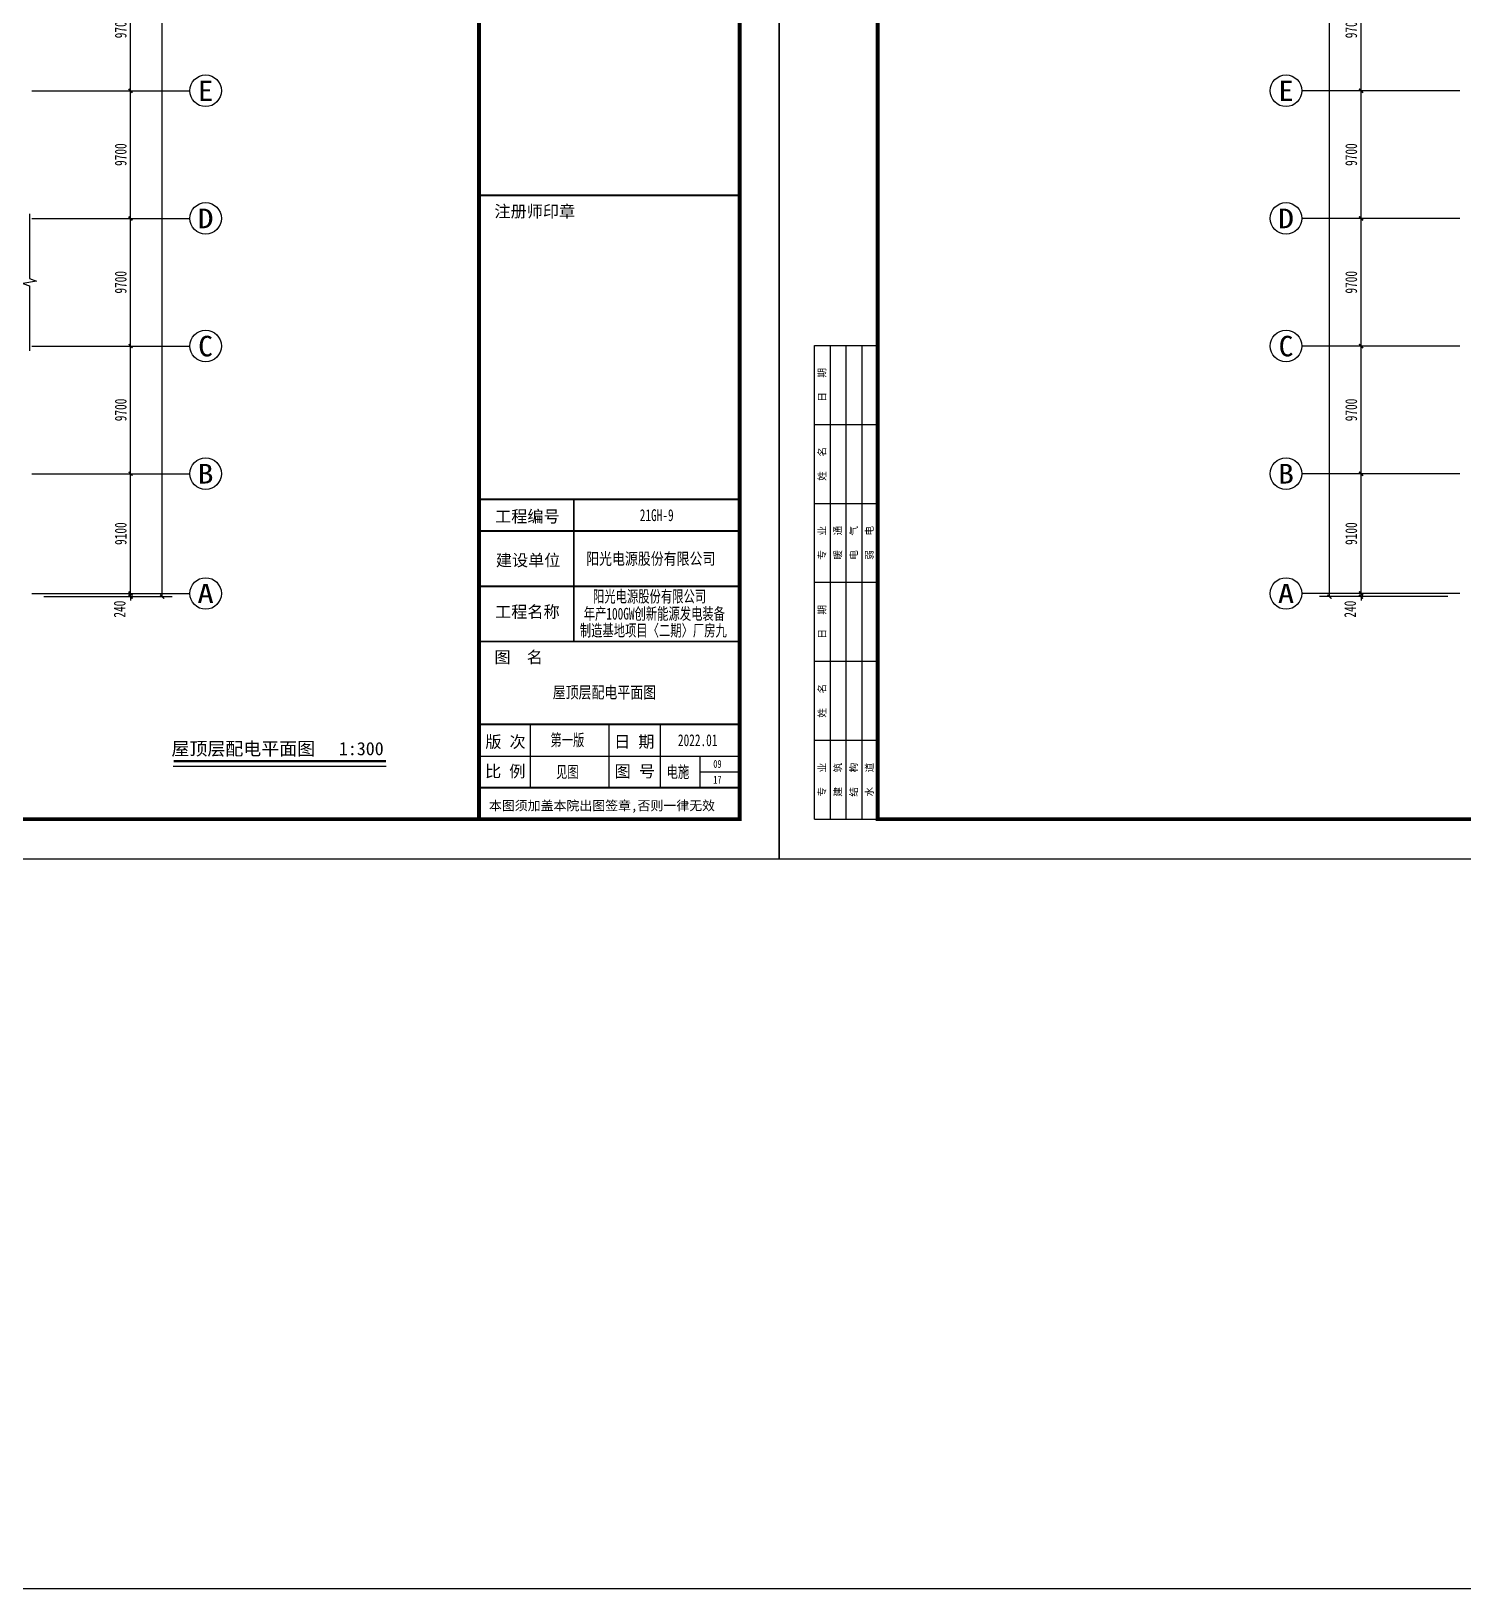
# Model space of a CAD drawing. Header units: millimetres. Extents: x -633009578 to 5705885, y -633235091 to 2571734.
# Drawn here: x 2920523 to 3029311, y 1575279 to 1693645 of the extents above; entities that cross this region are included whole.
import ezdxf
from ezdxf.enums import TextEntityAlignment as Align

# ---------------------------------------------------------------- set-up
doc = ezdxf.new("R2010")
doc.units = ezdxf.units.MM
doc.header["$LTSCALE"] = 1000
doc.header["$MEASUREMENT"] = 0
doc.layers.get('0').update_dxf_attribs({"color": 9})
for name, color, linetype in [('000000000000电气', 7, 'Continuous'), ('3T_WOOD', 21, 'Continuous'), ('AXIS_TEXT', 7, 'Continuous'), ('C-AXIS(轴号)', 3, 'Continuous'), ('DIM_SYMB', 3, 'Continuous'), ('设备-箱柜', 3, 'Continuous'), ('院图签、封面151013$0$PUB_TITLE', 153, 'Continuous'), ('院图签、封面151013$0$图签文字', 4, 'Continuous')]:
    doc.layers.add(name, color=color, linetype=linetype)
doc.styles.add('_TCH_AXIS', font='simhei.ttf', dxfattribs={"bigfont": 'GBCBIG'})
doc.styles.add('_TCH_DIM_T3', font='simhei.ttf', dxfattribs={"width": 0.707, "bigfont": 'GBCBIG'})
doc.styles.add('COMPLEX', font='simhei.ttf')
doc.styles.add('宋', font='simhei.ttf', dxfattribs={"width": 0.8})
doc.styles.add('院图签、封面151013$0$-仿宋_GB2312', font='simhei.ttf')
doc.styles.add('院图签、封面151013$0$-宋体', font='simhei.ttf', dxfattribs={"width": 0.8})
doc.dimstyles.new('_TCH_ARCH&&300', dxfattribs={"dimtxt": 892.5, "dimasz": 300, "dimexe": 750, "dimexo": 900, "dimgap": 300, "dimtad": 1, "dimdec": 0, "dimzin": 0, "dimdsep": 46, "dimtxsty": '_TCH_DIM_T3', "dimblk": 'ARCHTICK', "dimcen": 0.09, "dimclrt": 7, "dimazin": 2, "dimtfac": 1, "dimtdec": 0, "dimtix": 1, "dimtmove": 2, "dimatfit": 3, "dimfxl": 1, "dimtolj": 1, "dimtzin": 0, "dimarcsym": 0})

# ---------------------------------------------------------------- blocks, each defined once
blk = doc.blocks.new('_ArchTick')
at = {"color": 0, "linetype": 'ByBlock', "const_width": 0.4}
blk.add_lwpolyline([(-0.5, -0.5), (0.5, 0.5)], dxfattribs=at)
blk = doc.blocks.new('*D381')
at = {"layer": 'C-AXIS(轴号)', "color": 0, "lineweight": -2, "transparency": 16777216}
for p, q in [((6400, -500), (13750, -500)), ((6400, -740), (13750, -740)), ((13000, -500), (13000, -200)), ((13000, -740), (13000, -500)), ((13000, -740), (13000, -1040))]:
    blk.add_line(p, q, dxfattribs=at)
at = {"layer": 'Defpoints', "color": 0, "transparency": 16777216}
for p in [(5500, -500), (5500, -740), (13000, -500)]:
    blk.add_point(p, dxfattribs=at)
at = {"layer": 'C-AXIS(轴号)', "color": 0, "linetype": 'ByBlock', "lineweight": -2, "transparency": 16777216, "xscale": 300, "yscale": 300, "zscale": 300}
for p, rotation in [((13000, -500), 270), ((13000, -740), 90)]:
    blk.add_blockref('_ArchTick', p, dxfattribs=dict(at, rotation=rotation))
at = {"layer": 'C-AXIS(轴号)', "color": 7, "transparency": 16777216, "insert": (12175, -1688), "char_height": 892.5, "attachment_point": 5, "rotation": 90, "style": '_TCH_DIM_T3'}
blk.add_mtext('\\A1;240', dxfattribs=at)
blk = doc.blocks.new('*D382')
at = {"layer": 'C-AXIS(轴号)', "color": 0, "lineweight": -2, "transparency": 16777216}
for p, q in [((6400, 8600), (13750, 8600)), ((13000, -500), (13000, 8600)), ((6400, -500), (13750, -500))]:
    blk.add_line(p, q, dxfattribs=at)
at = {"layer": 'Defpoints', "color": 0, "transparency": 16777216}
for p in [(5500, 8600), (13000, 8600), (5500, -500)]:
    blk.add_point(p, dxfattribs=at)
at = {"layer": 'C-AXIS(轴号)', "color": 0, "linetype": 'ByBlock', "lineweight": -2, "transparency": 16777216, "xscale": 300, "yscale": 300, "zscale": 300}
for p, rotation in [((13000, 8600), 90), ((13000, -500), 270)]:
    blk.add_blockref('_ArchTick', p, dxfattribs=dict(at, rotation=rotation))
at = {"layer": 'C-AXIS(轴号)', "color": 7, "transparency": 16777216, "insert": (12254, 4050), "char_height": 892.5, "attachment_point": 5, "rotation": 90, "style": '_TCH_DIM_T3'}
blk.add_mtext('\\A1;9100', dxfattribs=at)
blk = doc.blocks.new('*D383')
at = {"layer": 'C-AXIS(轴号)', "color": 0, "lineweight": -2, "transparency": 16777216}
for p, q in [((6400, 18300), (13750, 18300)), ((13000, 8600), (13000, 18300)), ((6400, 8600), (13750, 8600))]:
    blk.add_line(p, q, dxfattribs=at)
at = {"layer": 'Defpoints', "color": 0, "transparency": 16777216}
for p in [(5500, 18300), (13000, 18300), (5500, 8600)]:
    blk.add_point(p, dxfattribs=at)
at = {"layer": 'C-AXIS(轴号)', "color": 0, "linetype": 'ByBlock', "lineweight": -2, "transparency": 16777216, "xscale": 300, "yscale": 300, "zscale": 300}
for p, rotation in [((13000, 18300), 90), ((13000, 8600), 270)]:
    blk.add_blockref('_ArchTick', p, dxfattribs=dict(at, rotation=rotation))
at = {"layer": 'C-AXIS(轴号)', "color": 7, "transparency": 16777216, "insert": (12254, 13450), "char_height": 892.5, "attachment_point": 5, "rotation": 90, "style": '_TCH_DIM_T3'}
blk.add_mtext('\\A1;9700', dxfattribs=at)
blk = doc.blocks.new('*D384')
at = {"layer": 'C-AXIS(轴号)', "color": 0, "lineweight": -2, "transparency": 16777216}
for p, q in [((6400, 28000), (13750, 28000)), ((13000, 18300), (13000, 28000)), ((6400, 18300), (13750, 18300))]:
    blk.add_line(p, q, dxfattribs=at)
at = {"layer": 'Defpoints', "color": 0, "transparency": 16777216}
for p in [(5500, 28000), (13000, 28000), (5500, 18300)]:
    blk.add_point(p, dxfattribs=at)
at = {"layer": 'C-AXIS(轴号)', "color": 0, "linetype": 'ByBlock', "lineweight": -2, "transparency": 16777216, "xscale": 300, "yscale": 300, "zscale": 300}
for p, rotation in [((13000, 28000), 90), ((13000, 18300), 270)]:
    blk.add_blockref('_ArchTick', p, dxfattribs=dict(at, rotation=rotation))
at = {"layer": 'C-AXIS(轴号)', "color": 7, "transparency": 16777216, "insert": (12254, 23150), "char_height": 892.5, "attachment_point": 5, "rotation": 90, "style": '_TCH_DIM_T3'}
blk.add_mtext('\\A1;9700', dxfattribs=at)
blk = doc.blocks.new('*D385')
at = {"layer": 'C-AXIS(轴号)', "color": 0, "lineweight": -2, "transparency": 16777216}
for p, q in [((6400, 37700), (13750, 37700)), ((13000, 28000), (13000, 37700)), ((6400, 28000), (13750, 28000))]:
    blk.add_line(p, q, dxfattribs=at)
at = {"layer": 'Defpoints', "color": 0, "transparency": 16777216}
for p in [(5500, 37700), (13000, 37700), (5500, 28000)]:
    blk.add_point(p, dxfattribs=at)
at = {"layer": 'C-AXIS(轴号)', "color": 0, "linetype": 'ByBlock', "lineweight": -2, "transparency": 16777216, "xscale": 300, "yscale": 300, "zscale": 300}
for p, rotation in [((13000, 37700), 90), ((13000, 28000), 270)]:
    blk.add_blockref('_ArchTick', p, dxfattribs=dict(at, rotation=rotation))
at = {"layer": 'C-AXIS(轴号)', "color": 7, "transparency": 16777216, "insert": (12254, 32850), "char_height": 892.5, "attachment_point": 5, "rotation": 90, "style": '_TCH_DIM_T3'}
blk.add_mtext('\\A1;9700', dxfattribs=at)
blk = doc.blocks.new('*D386')
at = {"layer": 'C-AXIS(轴号)', "color": 0, "lineweight": -2, "transparency": 16777216}
for p, q in [((6400, 47400), (13750, 47400)), ((13000, 37700), (13000, 47400)), ((6400, 37700), (13750, 37700))]:
    blk.add_line(p, q, dxfattribs=at)
at = {"layer": 'Defpoints', "color": 0, "transparency": 16777216}
for p in [(5500, 47400), (13000, 47400), (5500, 37700)]:
    blk.add_point(p, dxfattribs=at)
at = {"layer": 'C-AXIS(轴号)', "color": 0, "linetype": 'ByBlock', "lineweight": -2, "transparency": 16777216, "xscale": 300, "yscale": 300, "zscale": 300}
for p, rotation in [((13000, 47400), 90), ((13000, 37700), 270)]:
    blk.add_blockref('_ArchTick', p, dxfattribs=dict(at, rotation=rotation))
at = {"layer": 'C-AXIS(轴号)', "color": 7, "transparency": 16777216, "insert": (12254, 42550), "char_height": 892.5, "attachment_point": 5, "rotation": 90, "style": '_TCH_DIM_T3'}
blk.add_mtext('\\A1;9700', dxfattribs=at)
blk = doc.blocks.new('*D398')
at = {"layer": 'C-AXIS(轴号)', "color": 0, "lineweight": -2, "transparency": 16777216}
for p, q in [((6400, 135340), (16150, 135340)), ((15400, -740), (15400, 135340)), ((6400, -740), (16150, -740))]:
    blk.add_line(p, q, dxfattribs=at)
at = {"layer": 'Defpoints', "color": 0, "transparency": 16777216}
for p in [(5500, 135340), (15400, 135340), (5500, -740)]:
    blk.add_point(p, dxfattribs=at)
at = {"layer": 'C-AXIS(轴号)', "color": 0, "linetype": 'ByBlock', "lineweight": -2, "transparency": 16777216, "xscale": 300, "yscale": 300, "zscale": 300}
for p, rotation in [((15400, 135340), 90), ((15400, -740), 270)]:
    blk.add_blockref('_ArchTick', p, dxfattribs=dict(at, rotation=rotation))
at = {"layer": 'C-AXIS(轴号)', "color": 7, "transparency": 16777216, "insert": (14654, 67300), "char_height": 892.5, "attachment_point": 5, "rotation": 90, "style": '_TCH_DIM_T3'}
blk.add_mtext('\\A1;136080', dxfattribs=at)
blk = doc.blocks.new('*D399')
at = {"layer": 'C-AXIS(轴号)', "color": 0, "lineweight": -2, "transparency": 16777216}
for p, q in [((-139200, -500), (-146550, -500)), ((-139200, -740), (-146550, -740)), ((-145800, -500), (-145800, -200)), ((-145800, -740), (-145800, -500)), ((-145800, -740), (-145800, -1040))]:
    blk.add_line(p, q, dxfattribs=at)
at = {"layer": 'Defpoints', "color": 0, "transparency": 16777216}
for p in [(-145800, -500), (-138300, -500), (-138300, -740)]:
    blk.add_point(p, dxfattribs=at)
at = {"layer": 'C-AXIS(轴号)', "color": 0, "linetype": 'ByBlock', "lineweight": -2, "transparency": 16777216, "xscale": 300, "yscale": 300, "zscale": 300}
for p, rotation in [((-145800, -500), 270), ((-145800, -740), 90)]:
    blk.add_blockref('_ArchTick', p, dxfattribs=dict(at, rotation=rotation))
at = {"layer": 'C-AXIS(轴号)', "color": 7, "transparency": 16777216, "insert": (-146625, -1688), "char_height": 892.5, "attachment_point": 5, "rotation": 90, "style": '_TCH_DIM_T3'}
blk.add_mtext('\\A1;240', dxfattribs=at)
blk = doc.blocks.new('*D400')
at = {"layer": 'C-AXIS(轴号)', "color": 0, "lineweight": -2, "transparency": 16777216}
for p, q in [((-139200, 8600), (-146550, 8600)), ((-145800, -500), (-145800, 8600)), ((-139200, -500), (-146550, -500))]:
    blk.add_line(p, q, dxfattribs=at)
at = {"layer": 'Defpoints', "color": 0, "transparency": 16777216}
for p in [(-145800, 8600), (-138300, 8600), (-138300, -500)]:
    blk.add_point(p, dxfattribs=at)
at = {"layer": 'C-AXIS(轴号)', "color": 0, "linetype": 'ByBlock', "lineweight": -2, "transparency": 16777216, "xscale": 300, "yscale": 300, "zscale": 300}
for p, rotation in [((-145800, 8600), 90), ((-145800, -500), 270)]:
    blk.add_blockref('_ArchTick', p, dxfattribs=dict(at, rotation=rotation))
at = {"layer": 'C-AXIS(轴号)', "color": 7, "transparency": 16777216, "insert": (-146546, 4050), "char_height": 892.5, "attachment_point": 5, "rotation": 90, "style": '_TCH_DIM_T3'}
blk.add_mtext('\\A1;9100', dxfattribs=at)
blk = doc.blocks.new('*D401')
at = {"layer": 'C-AXIS(轴号)', "color": 0, "lineweight": -2, "transparency": 16777216}
for p, q in [((-139200, 18300), (-146550, 18300)), ((-145800, 8600), (-145800, 18300)), ((-139200, 8600), (-146550, 8600))]:
    blk.add_line(p, q, dxfattribs=at)
at = {"layer": 'Defpoints', "color": 0, "transparency": 16777216}
for p in [(-145800, 18300), (-138300, 18300), (-138300, 8600)]:
    blk.add_point(p, dxfattribs=at)
at = {"layer": 'C-AXIS(轴号)', "color": 0, "linetype": 'ByBlock', "lineweight": -2, "transparency": 16777216, "xscale": 300, "yscale": 300, "zscale": 300}
for p, rotation in [((-145800, 18300), 90), ((-145800, 8600), 270)]:
    blk.add_blockref('_ArchTick', p, dxfattribs=dict(at, rotation=rotation))
at = {"layer": 'C-AXIS(轴号)', "color": 7, "transparency": 16777216, "insert": (-146546, 13450), "char_height": 892.5, "attachment_point": 5, "rotation": 90, "style": '_TCH_DIM_T3'}
blk.add_mtext('\\A1;9700', dxfattribs=at)
blk = doc.blocks.new('*D402')
at = {"layer": 'C-AXIS(轴号)', "color": 0, "lineweight": -2, "transparency": 16777216}
for p, q in [((-139200, 28000), (-146550, 28000)), ((-145800, 18300), (-145800, 28000)), ((-139200, 18300), (-146550, 18300))]:
    blk.add_line(p, q, dxfattribs=at)
at = {"layer": 'Defpoints', "color": 0, "transparency": 16777216}
for p in [(-145800, 28000), (-138300, 28000), (-138300, 18300)]:
    blk.add_point(p, dxfattribs=at)
at = {"layer": 'C-AXIS(轴号)', "color": 0, "linetype": 'ByBlock', "lineweight": -2, "transparency": 16777216, "xscale": 300, "yscale": 300, "zscale": 300}
for p, rotation in [((-145800, 28000), 90), ((-145800, 18300), 270)]:
    blk.add_blockref('_ArchTick', p, dxfattribs=dict(at, rotation=rotation))
at = {"layer": 'C-AXIS(轴号)', "color": 7, "transparency": 16777216, "insert": (-146546, 23150), "char_height": 892.5, "attachment_point": 5, "rotation": 90, "style": '_TCH_DIM_T3'}
blk.add_mtext('\\A1;9700', dxfattribs=at)
blk = doc.blocks.new('*D403')
at = {"layer": 'C-AXIS(轴号)', "color": 0, "lineweight": -2, "transparency": 16777216}
for p, q in [((-139200, 37700), (-146550, 37700)), ((-145800, 28000), (-145800, 37700)), ((-139200, 28000), (-146550, 28000))]:
    blk.add_line(p, q, dxfattribs=at)
at = {"layer": 'Defpoints', "color": 0, "transparency": 16777216}
for p in [(-145800, 37700), (-138300, 37700), (-138300, 28000)]:
    blk.add_point(p, dxfattribs=at)
at = {"layer": 'C-AXIS(轴号)', "color": 0, "linetype": 'ByBlock', "lineweight": -2, "transparency": 16777216, "xscale": 300, "yscale": 300, "zscale": 300}
for p, rotation in [((-145800, 37700), 90), ((-145800, 28000), 270)]:
    blk.add_blockref('_ArchTick', p, dxfattribs=dict(at, rotation=rotation))
at = {"layer": 'C-AXIS(轴号)', "color": 7, "transparency": 16777216, "insert": (-146546, 32850), "char_height": 892.5, "attachment_point": 5, "rotation": 90, "style": '_TCH_DIM_T3'}
blk.add_mtext('\\A1;9700', dxfattribs=at)
blk = doc.blocks.new('*D404')
at = {"layer": 'C-AXIS(轴号)', "color": 0, "lineweight": -2, "transparency": 16777216}
for p, q in [((-139200, 47400), (-146550, 47400)), ((-145800, 37700), (-145800, 47400)), ((-139200, 37700), (-146550, 37700))]:
    blk.add_line(p, q, dxfattribs=at)
at = {"layer": 'Defpoints', "color": 0, "transparency": 16777216}
for p in [(-145800, 47400), (-138300, 47400), (-138300, 37700)]:
    blk.add_point(p, dxfattribs=at)
at = {"layer": 'C-AXIS(轴号)', "color": 0, "linetype": 'ByBlock', "lineweight": -2, "transparency": 16777216, "xscale": 300, "yscale": 300, "zscale": 300}
for p, rotation in [((-145800, 47400), 90), ((-145800, 37700), 270)]:
    blk.add_blockref('_ArchTick', p, dxfattribs=dict(at, rotation=rotation))
at = {"layer": 'C-AXIS(轴号)', "color": 7, "transparency": 16777216, "insert": (-146546, 42550), "char_height": 892.5, "attachment_point": 5, "rotation": 90, "style": '_TCH_DIM_T3'}
blk.add_mtext('\\A1;9700', dxfattribs=at)
blk = doc.blocks.new('*D416')
at = {"layer": 'C-AXIS(轴号)', "color": 0, "lineweight": -2, "transparency": 16777216}
for p, q in [((-139200, 135340), (-148950, 135340)), ((-148200, -740), (-148200, 135340)), ((-139200, -740), (-148950, -740))]:
    blk.add_line(p, q, dxfattribs=at)
at = {"layer": 'Defpoints', "color": 0, "transparency": 16777216}
for p in [(-148200, 135340), (-138300, 135340), (-138300, -740)]:
    blk.add_point(p, dxfattribs=at)
at = {"layer": 'C-AXIS(轴号)', "color": 0, "linetype": 'ByBlock', "lineweight": -2, "transparency": 16777216, "xscale": 300, "yscale": 300, "zscale": 300}
for p, rotation in [((-148200, 135340), 90), ((-148200, -740), 270)]:
    blk.add_blockref('_ArchTick', p, dxfattribs=dict(at, rotation=rotation))
at = {"layer": 'C-AXIS(轴号)', "color": 7, "transparency": 16777216, "insert": (-148946, 67300), "char_height": 892.5, "attachment_point": 5, "rotation": 90, "style": '_TCH_DIM_T3'}
blk.add_mtext('\\A1;136080', dxfattribs=at)
blk = doc.blocks.new('_AXISO')
blk.add_circle((0, 0), 0.5)
at = {"layer": 'AXIS_TEXT', "style": 'COMPLEX', "width": 1.041667}
blk.add_attdef('A', text='', height=0.56, dxfattribs=at).set_placement((-0.25, -0.28), (0.25, -0.28), align=Align.FIT)
blk = doc.blocks.new('G$C30390A01')
at = {"layer": '院图签、封面151013$0$图签文字', "color": 6, "style": '院图签、封面151013$0$-宋体', "width": 0.7}
for s, p in [('阳光电源股份有限公司', (460, -424)), ('年产100GW创新能源发电装备', (224, -862)), ('制造基地项目〈二期〉厂房九', (125, -1285))]:
    blk.add_text(s, height=300, dxfattribs=at).set_placement(p)
blk = doc.blocks.new('院图签、封面151013$0$$titleblk$00000094')
at = {"layer": '院图签、封面151013$0$PUB_TITLE'}
for p, q in [((-120, 16), (0, 16)), ((-120, 16), (-120, 0)), ((-100, 16), (-100, 0)), ((-80, 16), (-80, 0)), ((-60, 16), (-60, 0)), ((-40, 16), (-40, 0)), ((-20, 16), (-20, 0)), ((0, 16), (0, 0)), ((-120, 12), (0, 12)), ((-120, 8), (0, 8)), ((-120, 4), (0, 4)), ((-120, 0), (0, 0))]:
    blk.add_line(p, q, dxfattribs=at)
at = {"layer": '院图签、封面151013$0$PUB_TITLE', "style": '院图签、封面151013$0$-仿宋_GB2312'}
for s, p in [('专   业', (-110, 13.2)), ('姓   名', (-90, 13.2)), ('日   期', (-70, 13.2)), ('专   业', (-50, 13.2)), ('姓   名', (-30, 13.2)), ('日   期', (-10, 13.2)), ('建   筑', (-110, 9.2)), ('暖   通', (-50, 9.2)), ('结   构', (-110, 5.2)), ('电   气', (-50, 5.2)), ('水   道', (-110, 1.2)), ('弱   电', (-50, 1.2))]:
    blk.add_text(s, height=1.8, dxfattribs=at).set_placement(p, align=Align.CENTER)
blk = doc.blocks.new('建筑图框_A1')
at = {"layer": '院图签、封面151013$0$PUB_TITLE'}
for p, q in [((77800, 1800), (77800, 3411)), ((79800, 1800), (79800, 3411)), ((81100, 1800), (81100, 3411)), ((76500, 2600), (83100, 2600)), ((82100, 1800), (82100, 2600)), ((82100, 2200), (83100, 2200))]:
    blk.add_line(p, q, dxfattribs=at)
blk.add_lwpolyline([(0, 0), (84100, 0), (84100, 59400), (0, 59400)], close=True, dxfattribs=at)
at = {"layer": '院图签、封面151013$0$PUB_TITLE', "const_width": 100}
blk.add_lwpolyline([(2500, 1000), (83100, 1000), (83100, 58400), (2500, 58400)], close=True, dxfattribs=at)
at = {"layer": '院图签、封面151013$0$PUB_TITLE'}
for points, const_width in [([(76500, 1000), (76500, 58400)], 100), ([(76500, 16800), (83100, 16800)], 48), ([(76500, 9100), (83100, 9100)], 48), ([(76500, 9100), (83100, 9100)], 48), ([(78900, 5500), (78900, 9100)], 48), ([(76500, 8300), (83100, 8300)], 48), ([(76500, 8300), (83100, 8300)], 48), ([(76500, 6900), (83100, 6900)], 48), ([(76500, 6900), (83100, 6900)], 48), ([(76500, 5500), (83100, 5500)], 48), ([(76500, 5500), (83100, 5500)], 48), ([(76500, 3400), (83100, 3400)], 48), ([(76500, 1800), (83100, 1800)], 48)]:
    blk.add_lwpolyline(points, dxfattribs=dict(at, const_width=const_width))
at = {"layer": '院图签、封面151013$0$PUB_TITLE', "xscale": 100, "yscale": 100, "zscale": 100, "rotation": 89.99999999999999}
blk.add_blockref('院图签、封面151013$0$$titleblk$00000094', (2500, 13000), dxfattribs=at)
at = {"layer": '院图签、封面151013$0$PUB_TITLE', "style": '院图签、封面151013$0$-宋体'}
for s, height, p in [('注册师印章', 300, (76890, 16247)), ('工程编号', 300, (76906, 8519)), ('建设单位', 300, (76925, 7409)), ('工程名称', 300, (76906, 6104)), ('图  名', 300, (76890, 4952)), ('版 次', 300, (76659, 2811)), ('日 期', 300, (79920, 2814)), ('比 例', 300, (76652, 2063)), ('图 号', 300, (79934, 2063)), ('本图须加盖本院出图签章,否则一律无效', 240, (76750, 1224))]:
    blk.add_text(s, height=height, dxfattribs=at).set_placement(p)
at = {"layer": '院图签、封面151013$0$图签文字', "color": 6, "style": '院图签、封面151013$0$-宋体'}
for tag, height, width, p in [('工程主持人', 400, 0.8, (79991, 29506)), ('审定', 400, 0.8, (79991, 28706)), ('审核', 400, 0.8, (79991, 27906)), ('专业负责人', 400, 0.8, (79991, 27106)), ('校对', 400, 0.8, (79991, 26306)), ('设计', 400, 0.8, (79991, 25506)), ('方案设计人', 400, 0.8, (79991, 24707)), ('工程编号', 300, 0.7, (81000, 8700)), ('版次', 300, 0.7, (78738, 3006)), ('日期', 300, 0.7, (82038, 3000)), ('比例', 300, 0.7, (78738, 2200)), ('图号_X施', 300, 0.7, (81538, 2200)), ('图号', 200, 0.7, (82538, 2400)), ('图号_总数', 200, 0.7, (82538, 2000))]:
    blk.add_attdef(tag, text='', height=height, dxfattribs=dict(at, width=width)).set_placement(p, align=Align.MIDDLE_CENTER)
at = {"layer": '院图签、封面151013$0$图签文字', "color": 6, "style": '院图签、封面151013$0$-宋体', "width": 0.7}
for tag, p in [('建设单位_001', (80936, 7446)), ('工程名称_001', (80934, 6045)), ('图名_001', (79743, 4060))]:
    blk.add_attdef(tag, p, '', height=300, dxfattribs=at)
blk = doc.blocks.new('G$C91E54488')
at = {"layer": 'C-AXIS(轴号)'}
for p, q in [((-138300, 37700), (-150300, 37700)), ((5500, 37700), (17500, 37700)), ((-138300, 28000), (-150300, 28000)), ((5500, 28000), (17500, 28000)), ((-138300, 18300), (-150300, 18300)), ((5500, 18300), (17500, 18300)), ((-138300, 8600), (-150300, 8600)), ((5500, 8600), (17500, 8600)), ((-138300, -500), (-150300, -500)), ((5500, -500), (17500, -500))]:
    blk.add_line(p, q, dxfattribs=at)
at = {"layer": 'DIM_SYMB'}
blk.add_lwpolyline([(5327.8, 28350), (5327.8, 23431.3), (5852.8, 23240.2), (4802.8, 23055), (5327.8, 22868.8), (5327.8, 17950)], dxfattribs=at)
at = {"layer": 'C-AXIS(轴号)'}
ref = blk.add_blockref('_AXISO', (-151500, 37700), dxfattribs=dict(at, xscale=2400, yscale=2400, zscale=2400))
ref.add_attrib('A', 'E', dxfattribs={"layer": 'AXIS_TEXT', "height": 1527.2, "style": '_TCH_AXIS'}).set_placement((-152081.8, 36936.4), (-150918.2, 36936.4), align=Align.FIT)
ref = blk.add_blockref('_AXISO', (18700, 37700), dxfattribs=dict(at, xscale=2400, yscale=2400, zscale=2400))
ref.add_attrib('A', 'E', dxfattribs={"layer": 'AXIS_TEXT', "height": 1527.2, "style": '_TCH_AXIS'}).set_placement((18118.2, 36936.4), (19281.8, 36936.4), align=Align.FIT)
ref = blk.add_blockref('_AXISO', (-151500, 28000), dxfattribs=dict(at, xscale=2400, yscale=2400, zscale=2400))
ref.add_attrib('A', 'D', dxfattribs={"layer": 'AXIS_TEXT', "height": 1492.3, "style": '_TCH_AXIS'}).set_placement((-152104, 27253.8), (-150896, 27253.8), align=Align.FIT)
ref = blk.add_blockref('_AXISO', (18700, 28000), dxfattribs=dict(at, xscale=2400, yscale=2400, zscale=2400))
ref.add_attrib('A', 'D', dxfattribs={"layer": 'AXIS_TEXT', "height": 1492.3, "style": '_TCH_AXIS'}).set_placement((18096, 27253.8), (19304, 27253.8), align=Align.FIT)
ref = blk.add_blockref('_AXISO', (-151500, 18300), dxfattribs=dict(at, xscale=2400, yscale=2400, zscale=2400))
ref.add_attrib('A', 'C', dxfattribs={"layer": 'AXIS_TEXT', "height": 1562.4, "style": '_TCH_AXIS'}).set_placement((-152058, 17518.8), (-150942, 17518.8), align=Align.FIT)
ref = blk.add_blockref('_AXISO', (18700, 18300), dxfattribs=dict(at, xscale=2400, yscale=2400, zscale=2400))
ref.add_attrib('A', 'C', dxfattribs={"layer": 'AXIS_TEXT', "height": 1562.4, "style": '_TCH_AXIS'}).set_placement((18142, 17518.8), (19258, 17518.8), align=Align.FIT)
ref = blk.add_blockref('_AXISO', (-151500, 8600), dxfattribs=dict(at, xscale=2400, yscale=2400, zscale=2400))
ref.add_attrib('A', 'B', dxfattribs={"layer": 'AXIS_TEXT', "height": 1492.3, "style": '_TCH_AXIS'}).set_placement((-152104, 7853.8), (-150896, 7853.8), align=Align.FIT)
ref = blk.add_blockref('_AXISO', (18700, 8600), dxfattribs=dict(at, xscale=2400, yscale=2400, zscale=2400))
ref.add_attrib('A', 'B', dxfattribs={"layer": 'AXIS_TEXT', "height": 1492.3, "style": '_TCH_AXIS'}).set_placement((18096, 7853.8), (19304, 7853.8), align=Align.FIT)
ref = blk.add_blockref('_AXISO', (-151500, -500), dxfattribs=dict(at, xscale=2400, yscale=2400, zscale=2400))
ref.add_attrib('A', 'A', dxfattribs={"layer": 'AXIS_TEXT', "height": 1457.8, "style": '_TCH_AXIS'}).set_placement((-152124.8, -1228.9), (-150875.2, -1228.9), align=Align.FIT)
ref = blk.add_blockref('_AXISO', (18700, -500), dxfattribs=dict(at, xscale=2400, yscale=2400, zscale=2400))
ref.add_attrib('A', 'A', dxfattribs={"layer": 'AXIS_TEXT', "height": 1457.8, "style": '_TCH_AXIS'}).set_placement((18075.2, -1228.9), (19324.8, -1228.9), align=Align.FIT)
for p1, p2, distance, picture, middle in [((-138300, -740), (-138300, 135340), 9900, '*D416', (-148946.2, 67300)), ((5500, -740), (5500, 135340), -9900, '*D398', (14653.8, 67300)), ((-138300, 37700), (-138300, 47400), 7500, '*D404', (-146546.2, 42550)), ((5500, 37700), (5500, 47400), -7500, '*D386', (12253.8, 42550)), ((-138300, 28000), (-138300, 37700), 7500, '*D403', (-146546.2, 32850)), ((5500, 28000), (5500, 37700), -7500, '*D385', (12253.8, 32850)), ((-138300, 18300), (-138300, 28000), 7500, '*D402', (-146546.2, 23150)), ((5500, 18300), (5500, 28000), -7500, '*D384', (12253.8, 23150)), ((-138300, 8600), (-138300, 18300), 7500, '*D401', (-146546.2, 13450)), ((5500, 8600), (5500, 18300), -7500, '*D383', (12253.8, 13450)), ((-138300, -500), (-138300, 8600), 7500, '*D400', (-146546.2, 4050)), ((5500, -500), (5500, 8600), -7500, '*D382', (12253.8, 4050))]:
    dim = blk.add_aligned_dim(p1=p1, p2=p2, distance=distance, dimstyle='_TCH_ARCH&&300', dxfattribs=at)
    dim.commit()
    dim.dimension.update_dxf_attribs({"geometry": picture, "text_midpoint": middle})
for base, p1, p2, picture, middle in [((-145800, -500), (-138300, -740), (-138300, -500), '*D399', (-146625, -1688)), ((13000, -500), (5500, -740), (5500, -500), '*D381', (12175, -1688))]:
    dim = blk.add_linear_dim(base=base, p1=p1, p2=p2, angle=90, dimstyle='_TCH_ARCH&&300', dxfattribs=at)
    dim.commit()
    dim.dimension.update_dxf_attribs({"geometry": picture, "text_midpoint": middle, "dimtype": 161})

msp = doc.modelspace()

# ---------------------------------------------------------------- linework, layer by layer
at = {"layer": '000000000000电气', "color": 4}
msp.add_line((2931320.5, 1637800.8), (2947493.2, 1637800.8), dxfattribs=at)
msp.add_line((2931320.5, 1637800.8), (2947493.2, 1637800.8), dxfattribs=at)
at = {"layer": '000000000000电气', "color": 4, "const_width": 172.8}
msp.add_lwpolyline([(2931350.9, 1638164.5), (2947481.9, 1638164.5), (2931350.9, 1638164.5), (2947481.9, 1638164.5), (2931350.9, 1638164.5)], dxfattribs=at)
msp.add_lwpolyline([(2931350.9, 1638164.5), (2947481.9, 1638164.5), (2931350.9, 1638164.5), (2947481.9, 1638164.5), (2931350.9, 1638164.5)], dxfattribs=at)
at = {"layer": '3T_WOOD'}
msp.add_lwpolyline([(2149863.9, 2571734.1), (4312712.4, 2571734.1), (4312712.4, 1575278.9), (2149863.9, 1575278.9)], close=True, dxfattribs=at)

# ---------------------------------------------------------------- block references
for p in [(2915076, 1651413.5), (3167376, 1651413.5)]:
    msp.add_blockref('G$C91E54488', p, dxfattribs=at)
at = {"layer": '设备-箱柜'}
ref = msp.add_blockref('建筑图框_A1', (2725055.4, 1630763.7, 0), dxfattribs=dict(at, xscale=3, yscale=3))
ref.add_attrib('工程编号', '21GH-9', dxfattribs={"layer": '院图签、封面151013$0$图签文字', "color": 6, "height": 900, "style": '院图签、封面151013$0$-宋体', "width": 0.7}).set_placement((2968055.4, 1656865, 0), align=Align.MIDDLE_CENTER)
ref.add_attrib('建设单位_001', '阳光电源股份有限公司', (2962694.2, 1653107.4, 0), dxfattribs={"layer": '院图签、封面151013$0$图签文字', "color": 6, "height": 900, "style": '院图签、封面151013$0$-宋体', "width": 0.8})
ref.add_attrib('图名_001', '屋顶层配电平面图', (2960154, 1642952.8, 0), dxfattribs={"layer": '院图签、封面151013$0$图签文字', "color": 6, "height": 900, "style": '院图签、封面151013$0$-宋体', "width": 0.8})
ref.add_attrib('版次', '第一版', dxfattribs={"layer": '院图签、封面151013$0$图签文字', "color": 6, "height": 900, "style": '院图签、封面151013$0$-宋体', "width": 0.7}).set_placement((2961269.7, 1639780.9, 0), align=Align.MIDDLE_CENTER)
ref.add_attrib('比例', '见图', dxfattribs={"layer": '院图签、封面151013$0$图签文字', "color": 6, "height": 900, "style": '院图签、封面151013$0$-宋体', "width": 0.7}).set_placement((2961269.7, 1637364.3, 0), align=Align.MIDDLE_CENTER)
ref.add_attrib('日期', '2022.01', dxfattribs={"layer": '院图签、封面151013$0$图签文字', "color": 6, "height": 900, "style": '院图签、封面151013$0$-宋体', "width": 0.7}).set_placement((2971169.7, 1639764.4, 0), align=Align.MIDDLE_CENTER)
ref.add_attrib('图号_X施', '电施', dxfattribs={"layer": '院图签、封面151013$0$图签文字', "color": 6, "height": 900, "style": '院图签、封面151013$0$-宋体', "width": 0.7}).set_placement((2969669.7, 1637364.3, 0), align=Align.MIDDLE_CENTER)
ref.add_attrib('图号', '09', dxfattribs={"layer": '院图签、封面151013$0$图签文字', "color": 6, "height": 600, "style": '院图签、封面151013$0$-宋体', "width": 0.7}).set_placement((2972669.7, 1637963.9, 0), align=Align.MIDDLE_CENTER)
ref.add_attrib('图号_总数', '17', dxfattribs={"layer": '院图签、封面151013$0$图签文字', "color": 6, "height": 600, "style": '院图签、封面151013$0$-宋体', "width": 0.7}).set_placement((2972669.7, 1636763.9, 0), align=Align.MIDDLE_CENTER)
at = {"layer": '设备-箱柜', "xscale": 3, "yscale": 3}
msp.add_blockref('建筑图框_A1', (2977355.4, 1630763.7, 0), dxfattribs=at)
at = {"layer": '设备-箱柜', "xscale": 3, "yscale": 3, "zscale": 3}
msp.add_blockref('G$C30390A01', (2961837.8, 1651515.5, 0), dxfattribs=at)

# ---------------------------------------------------------------- texts
at = {"layer": '000000000000电气', "color": 4, "style": '宋'}
for s, p in [('屋顶层配电平面图', (2931186.5, 1638624.3)), ('1:300', (2943908.1, 1638624.3))]:
    msp.add_text(s, height=1000, dxfattribs=at).set_placement(p)

doc.saveas('drawing.dxf')
